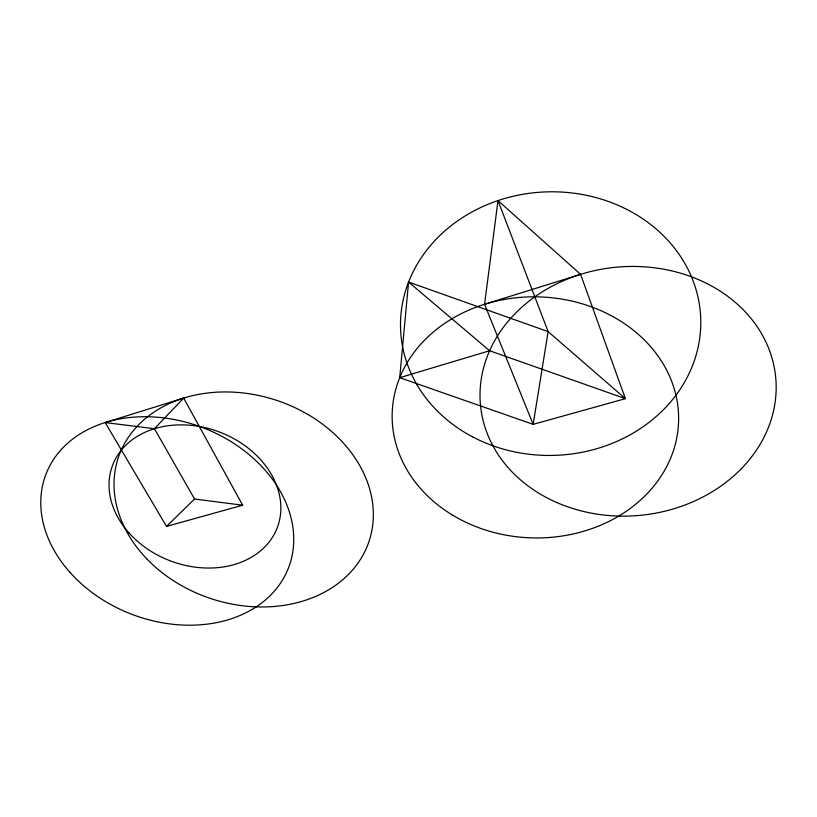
<?xml version="1.0" encoding="UTF-8"?>
<svg xmlns="http://www.w3.org/2000/svg" width="817" height="817" viewBox="0 0 817 817"><rect width="100%" height="100%" fill="white"/><g stroke="black" fill="none" stroke-linecap="round" stroke-linejoin="round"><path stroke-width="1.23" d="M399.717 377.689L408.582 282.069L548.136 331.62L625.403 398.665L533.154 424.35L399.717 377.689L489.608 350.738L625.403 398.665L580.591 274.349L497.992 200.594L484.563 304.281L533.154 424.35L548.136 331.62L497.992 200.594M105.168 422.552L154.433 428.721L183.672 398.083L242.659 505.212L166.515 526.403L105.168 422.552L183.672 398.083M166.515 526.403L194.548 499.013L242.659 505.212M484.563 304.281L580.591 274.349M408.582 282.069L489.608 350.738M154.433 428.721L194.548 499.013M129.004 532.929A88.042 68.945 20.6 0 0 275.584 531.612A88.042 68.945 20.6 0 0 180.22 424.871A88.042 68.945 20.6 0 0 129.004 532.929M69.762 572.145A129.985 99.837 21.1 0 0 285.807 573.994A129.985 99.837 21.1 0 0 146.243 416.731A129.985 99.837 21.1 0 0 69.762 572.145M146.866 558.94A132.16 104.433 18.4 0 0 366.772 547.308A132.16 104.433 18.4 0 0 217.414 392.15A132.16 104.433 18.4 0 0 146.866 558.94M472.512 436.819A150.165 131.803 -2 0 0 700.741 325.585A150.165 131.803 -2 0 0 478.66 208.509A150.165 131.803 -2 0 0 472.512 436.819M453.231 515.517A143.251 120.548 1.5 0 0 678.079 428.996A143.251 120.548 1.5 0 0 474.861 307.652A143.251 120.548 1.5 0 0 453.231 515.517M556.571 502.455A148.265 124.644 -5.2 0 0 776.15 384.95A148.265 124.644 -5.2 0 0 551.557 286.481A148.265 124.644 -5.2 0 0 556.571 502.455"/></g></svg>
